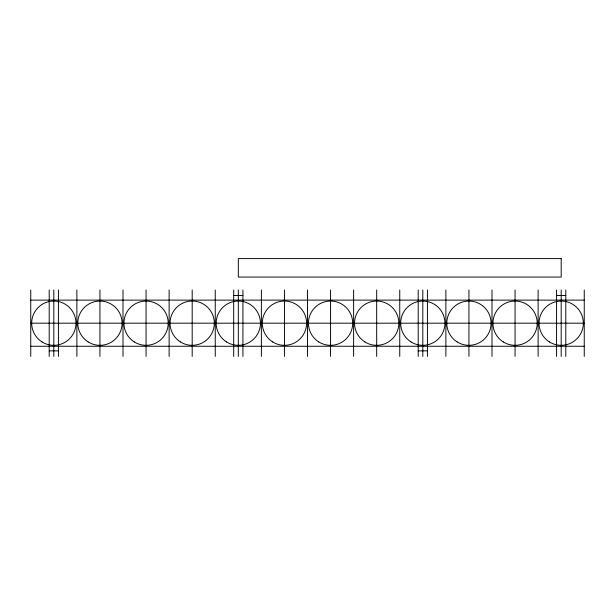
<?xml version="1.0" encoding="UTF-8"?>
<svg xmlns="http://www.w3.org/2000/svg" width="615" height="615" viewBox="0 0 615 615"><rect width="100%" height="100%" fill="white"/><g stroke="black" fill="none" stroke-linecap="round" stroke-linejoin="round"><path stroke-width="0.92" d="M233.7 295.507L242.925 295.507M556.575 295.507L565.8 295.507M30.75 300.12L584.25 300.12M30.75 323.183L584.25 323.183M30.75 346.245L584.25 346.245M49.2 350.858L58.425 350.858M418.2 350.858L427.425 350.858M584.25 289.973L584.25 356.393M565.8 289.973L565.8 356.393M561.188 289.973L561.188 356.393M556.575 289.973L556.575 356.393M538.125 289.973L538.125 356.393M515.062 289.973L515.062 356.393M492 289.973L492 356.393M468.938 289.973L468.938 356.393M445.875 289.973L445.875 356.393M427.425 289.973L427.425 356.393M422.812 289.973L422.812 356.393M418.2 289.973L418.2 356.393M399.75 289.973L399.75 356.393M376.688 289.973L376.688 356.393M353.625 289.973L353.625 356.393M330.562 289.973L330.562 356.393M307.5 289.973L307.5 356.393M284.438 289.973L284.438 356.393M261.375 289.973L261.375 356.393M242.925 289.973L242.925 356.393M238.312 289.973L238.312 356.393M233.7 289.973L233.7 356.393M215.25 289.973L215.25 356.393M192.188 289.973L192.188 356.393M169.125 289.973L169.125 356.393M146.062 289.973L146.062 356.393M123 289.973L123 356.393M99.938 289.973L99.938 356.393M76.875 289.973L76.875 356.393M58.425 289.973L58.425 356.393M53.812 289.973L53.812 356.393M49.2 289.973L49.2 356.393M30.75 289.973L30.75 356.393M561.188 258.608L238.312 258.608L238.312 277.058L561.188 277.058L561.188 258.608M457.176 341.94A22.14 22.14 0 0 0 491.062 323.99A22.14 22.14 0 0 0 458.575 303.618A22.14 22.14 0 0 0 457.176 341.94M411.051 341.94A22.14 22.14 0 0 0 444.937 323.99A22.14 22.14 0 0 0 412.45 303.618A22.14 22.14 0 0 0 411.051 341.94M503.301 341.94A22.14 22.14 0 0 0 537.187 323.99A22.14 22.14 0 0 0 504.7 303.618A22.14 22.14 0 0 0 503.301 341.94M549.426 341.94A22.14 22.14 0 0 0 583.312 323.99A22.14 22.14 0 0 0 550.825 303.618A22.14 22.14 0 0 0 549.426 341.94M88.176 341.94A22.14 22.14 0 0 0 122.062 323.99A22.14 22.14 0 0 0 89.575 303.618A22.14 22.14 0 0 0 88.176 341.94M42.051 341.94A22.14 22.14 0 0 0 75.937 323.99A22.14 22.14 0 0 0 43.45 303.618A22.14 22.14 0 0 0 42.051 341.94M134.301 341.94A22.14 22.14 0 0 0 168.187 323.99A22.14 22.14 0 0 0 135.7 303.618A22.14 22.14 0 0 0 134.301 341.94M180.426 341.94A22.14 22.14 0 0 0 214.312 323.99A22.14 22.14 0 0 0 181.825 303.618A22.14 22.14 0 0 0 180.426 341.94M364.926 341.94A22.14 22.14 0 0 0 398.812 323.99A22.14 22.14 0 0 0 366.325 303.618A22.14 22.14 0 0 0 364.926 341.94M318.801 341.94A22.14 22.14 0 0 0 352.687 323.99A22.14 22.14 0 0 0 320.2 303.618A22.14 22.14 0 0 0 318.801 341.94M226.551 341.94A22.14 22.14 0 0 0 260.437 323.99A22.14 22.14 0 0 0 227.95 303.618A22.14 22.14 0 0 0 226.551 341.94M272.676 341.94A22.14 22.14 0 0 0 306.562 323.99A22.14 22.14 0 0 0 274.075 303.618A22.14 22.14 0 0 0 272.676 341.94"/></g></svg>
